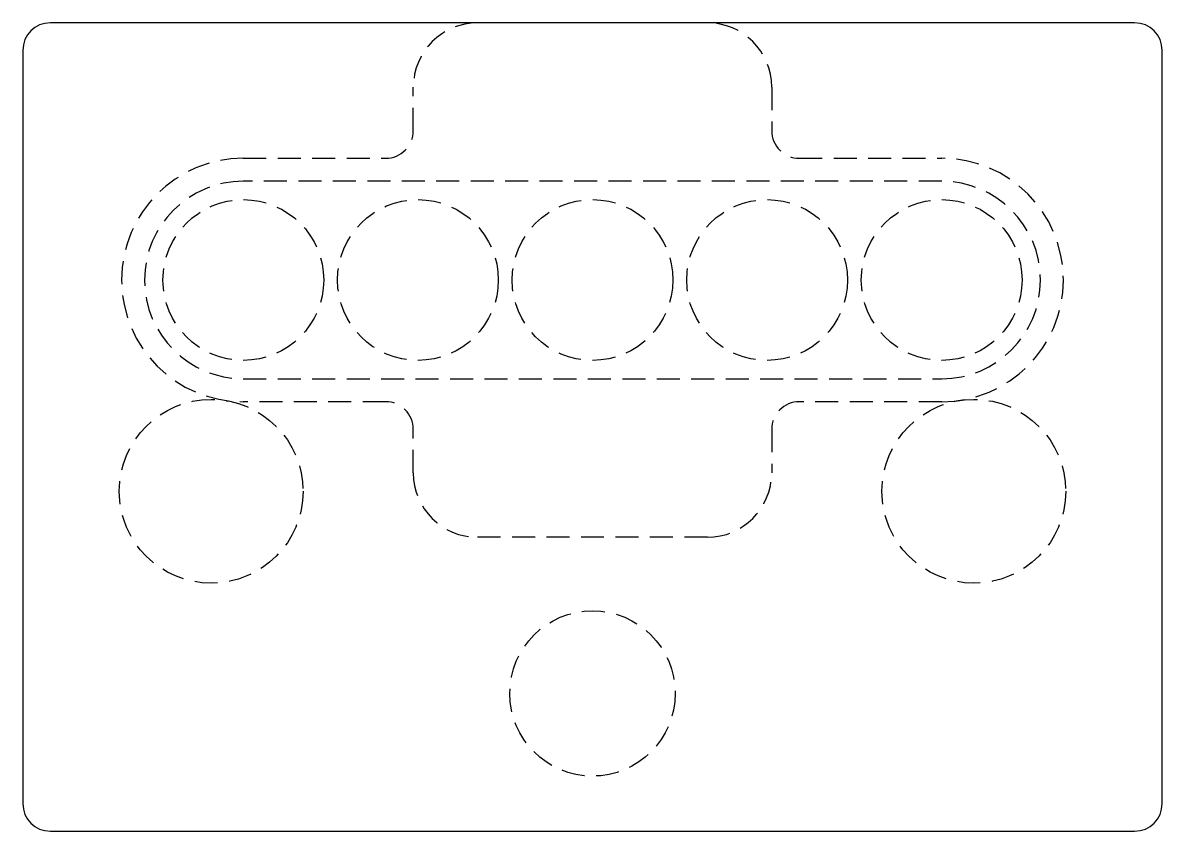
# Model space of a CAD drawing. Header units: millimetres. Extents: x -12.4 to 12.4, y -22.1 to -4.5.
import ezdxf

# ---------------------------------------------------------------- set-up
doc = ezdxf.new("R2010")
doc.units = ezdxf.units.MM
doc.linetypes.add('DASHED', pattern=[0.75, 0.5, -0.25])
doc.layers.get('0').update_dxf_attribs({"linetype": 'CONTINUOUS'})

msp = doc.modelspace()

# ---------------------------------------------------------------- linework, layer by layer
for p, q in [((-2.5, -4.5), (-11.8, -4.5)), ((2.5, -4.5), (-2.5, -4.5)), ((11.8, -4.5), (2.5, -4.5)), ((-12.4, -5.1), (-12.4, -21.5)), ((12.4, -21.5), (12.4, -5.1)), ((-11.8, -22.1), (11.8, -22.1))]:
    msp.add_line(p, q)
at = {"linetype": 'DASHED'}
for p, q in [((-3.9, -6.85), (-3.9, -5.9)), ((3.9, -5.9), (3.9, -6.85)), ((-7.6, -7.45), (-4.5, -7.45)), ((4.5, -7.45), (7.6, -7.45)), ((7.6, -7.95), (-7.6, -7.95)), ((-7.6, -12.25), (7.6, -12.25)), ((-4.5, -12.75), (-7.6, -12.75)), ((7.6, -12.75), (4.5, -12.75)), ((-3.9, -14.3), (-3.9, -13.35)), ((3.9, -13.35), (3.9, -14.3)), ((2.5, -15.7), (-2.5, -15.7))]:
    msp.add_line(p, q, dxfattribs=at)
for centre, radius in [((-7.6, -10.1), 1.75), ((-3.8, -10.1), 1.75), ((0, -10.1), 1.75), ((3.8, -10.1), 1.75), ((7.6, -10.1), 1.75), ((-8.3, -14.7), 2), ((8.3, -14.7), 2), ((0, -19.1), 1.8)]:
    msp.add_circle(centre, radius, dxfattribs=at)
for centre, start, end in [((-11.8, -5.1), 90, 180), ((11.8, -5.1), 0, 90), ((-11.8, -21.5), 180, 270), ((11.8, -21.5), -90, 0)]:
    msp.add_arc(centre, 0.6, start, end)
for centre, radius, start, end in [((-2.5, -5.9), 1.4, 90, 180), ((2.5, -5.9), 1.4, 0, 90), ((-4.5, -6.85), 0.6, -90, 0), ((4.5, -6.85), 0.6, 180, 270), ((-7.6, -10.1), 2.65, 90, 270), ((7.6, -10.1), 2.65, -90, 90), ((-7.6, -10.1), 2.15, 90, 270), ((7.6, -10.1), 2.15, -90, 90), ((-4.5, -13.35), 0.6, 0, 90), ((4.5, -13.35), 0.6, 90, 180), ((-2.5, -14.3), 1.4, 180, 270), ((2.5, -14.3), 1.4, -90, 0)]:
    msp.add_arc(centre, radius, start, end, dxfattribs=at)

doc.saveas('drawing.dxf')
